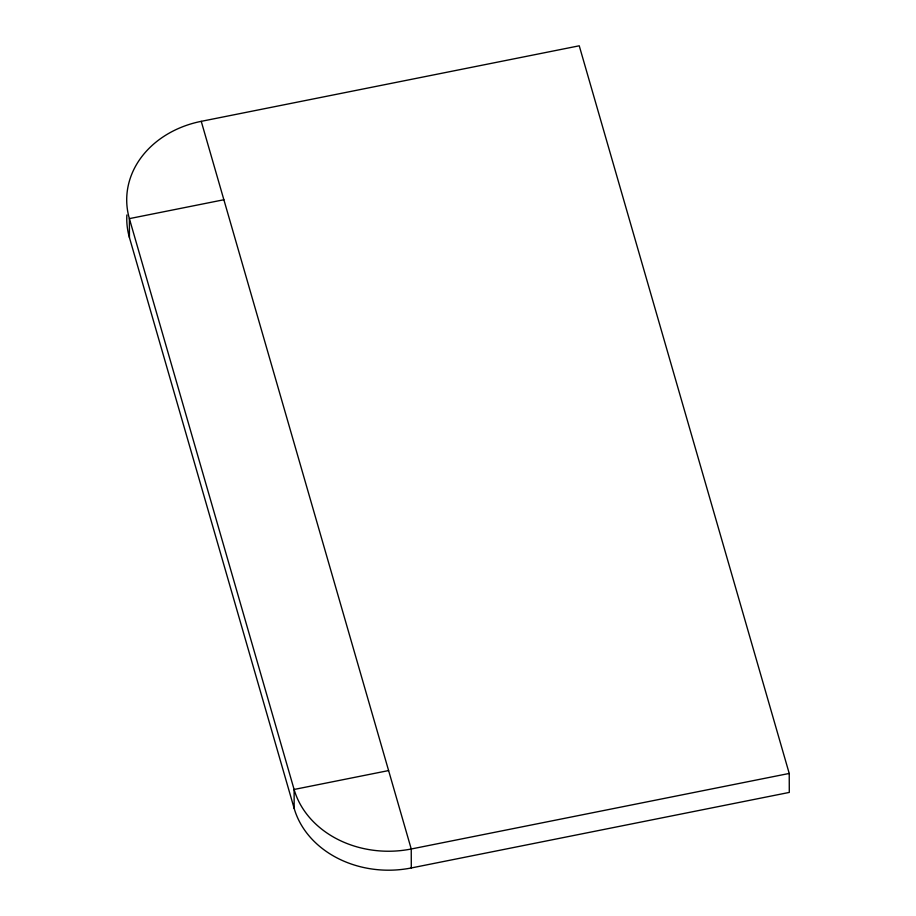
<?xml version="1.0" encoding="UTF-8"?>
<svg xmlns="http://www.w3.org/2000/svg" width="916" height="916" viewBox="0 0 916 916"><rect width="100%" height="100%" fill="white"/><g stroke="black" fill="none" stroke-linecap="round" stroke-linejoin="round"><path stroke-width="1.37" d="M129.442 237.599L129.374 218.626A97.165 80.654 -0.2 0 1 201.245 121.336L579.244 45.8L789.226 773.447L789.294 792.42L411.295 867.956A97.165 80.654 -0.2 0 1 294.173 808.427L129.442 237.599A97.165 80.654 -0.2 0 1 126.877 214.974M223.87 199.745L129.374 218.626L294.105 789.466L294.173 808.427M388.602 770.574L294.105 789.466A97.165 80.654 -0.2 0 0 411.238 848.995L789.226 773.447M201.245 121.336L411.238 848.995L411.295 867.956"/></g></svg>
